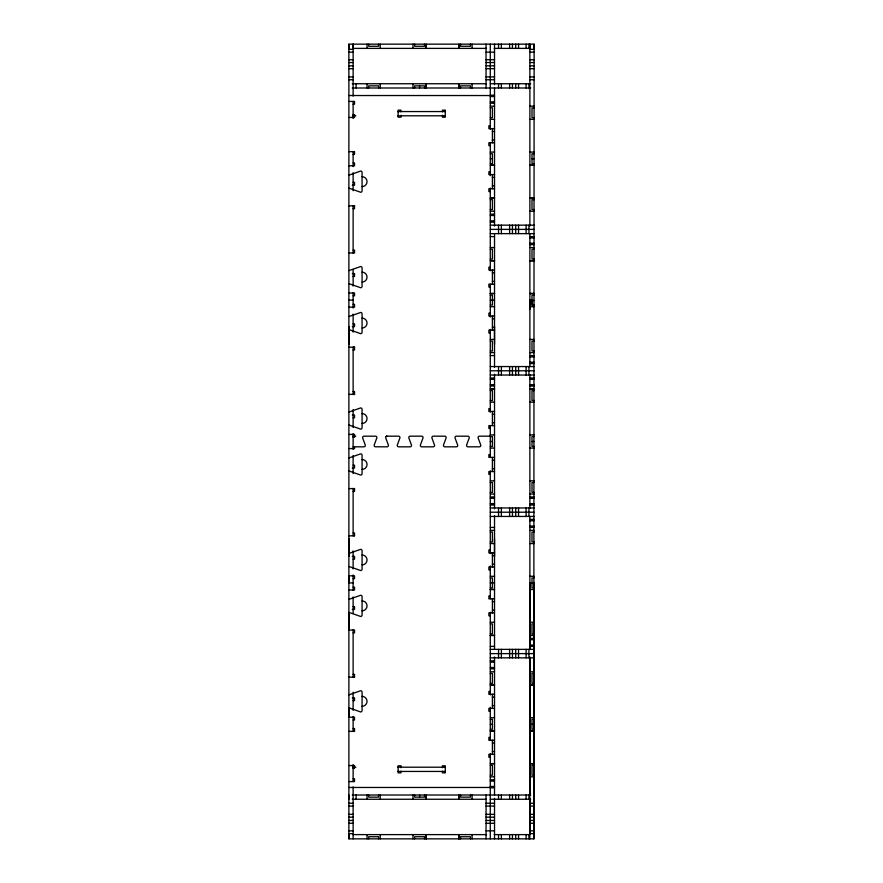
<?xml version="1.0" encoding="UTF-8"?>
<svg xmlns="http://www.w3.org/2000/svg" width="883" height="883" viewBox="0 0 883 883"><rect width="100%" height="100%" fill="white"/><g stroke="black" fill="none" stroke-linecap="round" stroke-linejoin="round"><path stroke-width="1.32" d="M534.116 582.46L534.116 838.85L348.884 838.85L349.238 834.612M348.884 799.258L348.884 795.009M533.762 48.388L534.116 44.15L348.884 44.15L349.238 48.388M353.123 48.388L353.123 44.15L353.123 96.148M494.524 556.389L494.524 538.718M494.524 344.282L494.524 326.611M529.877 48.388L529.822 44.15M529.877 798.85L529.877 834.612L494.171 834.612M529.877 794.722L529.877 657.007M529.877 648.928L529.877 582.901L534.116 582.901M529.877 309.282L529.877 300.099L534.116 300.54M534.116 305.043L531.996 305.043L531.996 295.143L534.116 295.143M490.286 436.169L479.337 436.18A1.413 1.413 0 0 0 478.122 437.913L480.76 445.087A1.413 1.413 0 0 1 479.546 446.82L467.869 446.831A1.413 1.413 0 0 1 466.577 445.087L469.215 437.913A1.413 1.413 0 0 0 467.99 436.18L456.246 436.18A1.413 1.413 0 0 0 455.032 437.913L457.67 445.087A1.413 1.413 0 0 1 456.368 446.831L444.778 446.831A1.413 1.413 0 0 1 443.487 445.087L446.114 437.913A1.413 1.413 0 0 0 444.9 436.18L433.31 436.169A1.413 1.413 0 0 0 431.953 437.99L434.602 445.33A1.413 1.413 0 0 1 433.277 446.831L421.677 446.831A1.413 1.413 0 0 1 420.385 445.087L423.001 437.99A1.413 1.413 0 0 0 421.644 436.169L410.131 436.169A1.413 1.413 0 0 0 408.84 437.913L411.467 445.087A1.413 1.413 0 0 1 410.176 446.831L398.586 446.831A1.413 1.413 0 0 1 397.295 445.087L399.922 437.913A1.413 1.413 0 0 0 398.63 436.169L386.953 436.18A1.413 1.413 0 0 0 385.739 437.913L388.377 445.087A1.413 1.413 0 0 1 387.085 446.831L375.242 446.787A1.413 1.413 0 0 1 374.193 445.087L376.831 437.913A1.413 1.413 0 0 0 375.617 436.18L363.862 436.18A1.413 1.413 0 0 0 362.648 437.913L365.275 445.087A1.413 1.413 0 0 1 364.061 446.82L353.123 446.831M386.953 436.18L387.041 436.169A1.501 1.501 0 0 0 386.147 436.555M352.736 48.388L486.522 48.388M494.171 48.388L530.264 48.388M348.884 49.338L353.123 49.338M529.877 49.338L534.116 49.338M348.884 52.163L353.123 52.163M486.047 52.163L494.524 52.163M529.877 52.163L534.116 52.163M348.884 59.724L353.123 59.724M486.047 59.702L494.524 59.702M529.877 59.724L534.116 59.724M348.884 62.55L353.123 62.55M486.047 62.527L494.524 62.527M529.877 62.55L534.116 62.55M348.884 65.828L353.123 65.828M486.047 65.828L494.524 65.828M529.877 65.828L534.116 65.828M348.884 68.664L353.123 68.664M486.047 68.664L494.524 68.664M529.877 68.664L534.116 68.664M348.884 76.909L353.123 76.909M486.047 76.909L494.524 76.909M529.877 76.909L534.116 76.909M348.884 79.735L353.123 79.735M486.047 79.735L494.524 79.735M529.877 79.735L534.116 79.735M352.273 83.742L486.169 83.742M490.286 83.742L530.727 83.742M352.273 87.991L530.727 87.991M490.286 95.209L494.524 95.209M348.884 95.53L490.286 95.53M490.286 96.545L494.524 96.545M348.884 101.424L354.536 101.424L354.536 104.249L353.123 104.249M490.286 101.876L494.524 101.876M490.286 103.212L494.524 103.212M490.286 106.137L494.524 106.192M529.877 106.192L534.116 106.137M490.286 107.803L492.405 107.803L492.405 117.704L490.286 117.704M534.116 107.803L531.996 107.803L531.996 117.704L534.116 117.704M397.493 111.556L445.451 111.556M353.123 114.613L354.536 114.613L354.536 117.45L348.884 117.45M352.77 115.794L355.838 115.794M397.493 115.794L445.451 115.794M490.286 119.315L494.524 119.382M529.877 119.382L534.116 119.315M490.286 125.816L488.873 125.816L488.873 128.642L494.524 128.653M492.405 131.479L494.524 131.479M492.405 139.967L494.524 139.967M494.524 142.792L488.873 142.781L488.873 145.607L490.286 145.607M348.884 151.622L354.536 151.622L354.536 154.448L353.123 154.448M490.286 152.13L494.524 152.064M529.877 152.13L534.116 152.064M490.286 153.741L492.405 153.741L492.405 163.642L490.286 163.642M534.116 153.741L531.996 153.741L531.996 163.642L534.116 163.642M490.286 158.686L492.405 158.686M531.996 158.686L534.116 158.686M353.123 162.936L354.536 162.936L354.536 165.761L348.884 165.761M490.286 171.766L488.873 171.766L488.873 174.602L494.524 174.58M492.405 177.417L494.524 177.417M353.123 182.373L354.536 182.373L354.536 185.198L352.273 185.198M492.405 185.894L494.524 185.894M494.524 188.73L488.873 188.741L488.873 191.567L490.286 191.567M490.286 198.002L494.524 198.002M529.877 198.002L534.116 198.002M490.286 198.057L494.524 198.057M529.877 198.057L534.116 198.057M490.286 199.668L492.405 199.668L492.405 209.569L490.286 209.569M534.116 199.668L531.996 199.668L531.996 209.569L534.116 209.569M354.536 205.706L353.123 205.706L353.123 253.079M348.884 205.827L354.536 205.827L354.536 208.653L353.123 208.653M490.286 211.247L494.524 211.18M529.877 211.247L534.116 211.18M490.286 214.172L494.524 214.172M490.286 215.496L494.524 215.496M490.286 220.838L494.524 220.838M490.286 222.163L494.524 222.163M490.286 225.154L534.116 225.154M490.286 229.392L534.116 229.392M490.286 233.631L534.116 233.631M490.286 236.611L494.524 236.611M529.877 236.611L534.116 236.611M529.877 237.946L534.116 237.946M529.877 243.278L534.116 243.278M529.877 244.613L534.116 244.613M490.286 247.538L494.524 247.593M529.877 247.538L534.116 247.593M490.286 249.216L492.405 249.216L492.405 259.105L490.286 259.105M534.116 249.216L531.996 249.216L531.996 259.105L534.116 259.105M353.123 250.132L354.536 250.132L354.536 252.957L348.884 252.957M490.286 267.218L488.873 267.218L488.873 270.043L494.524 270.055M492.405 272.88L494.524 272.88M352.273 273.575L354.536 273.575L354.536 276.412L353.123 276.412M492.405 281.368L494.524 281.368M494.524 284.194L488.873 284.183L488.873 287.019L490.286 287.019M348.884 293.024L354.536 293.024L354.536 295.849L353.123 295.849M490.286 293.476L494.524 293.476M529.877 293.476L534.116 293.476M490.286 293.531L494.524 293.531M529.877 293.531L534.116 293.531M490.286 295.143L492.405 295.143L492.405 305.043L490.286 305.043M348.884 300.099L353.123 300.099M490.286 300.099L494.524 300.099M353.123 304.337L354.536 304.337L354.536 307.163L348.884 307.163M490.286 306.721L494.524 306.655M529.877 306.655L534.116 306.721M490.286 313.178L488.873 313.178L488.873 316.004L494.524 315.993M492.405 318.818L494.524 318.818M353.123 323.785L354.536 323.785L354.536 326.611L352.273 326.611M349.149 326.611L349.149 344.282M492.405 327.306L494.524 327.306M494.524 330.132L488.873 330.143L488.873 332.968L490.286 332.968M490.286 339.403L494.524 339.469M529.877 339.403L534.116 339.469M490.286 341.081L492.405 341.081L492.405 350.981L490.286 350.981M534.116 341.081L531.996 341.081L531.996 350.981L534.116 350.981M354.536 347.107L353.123 347.107L353.123 394.48L354.536 394.48M348.884 347.229L354.536 347.229L354.536 350.054L353.123 350.054M490.286 352.648L494.524 352.593M529.877 352.648L534.116 352.593M490.286 355.573L494.524 355.573M529.877 355.573L534.116 355.573M529.877 356.909L534.116 356.909M529.877 362.24L534.116 362.24M529.877 363.575L534.116 363.575M490.286 366.555L534.116 366.555M490.286 370.794L534.116 370.794M490.286 375.043L534.116 375.043M490.286 378.023L494.524 378.023M529.877 378.023L534.116 378.023M490.286 379.359L494.524 379.359M529.877 379.359L534.116 379.359M490.286 384.69L494.524 384.69M529.877 384.69L534.116 384.69M490.286 386.026L494.524 386.026M529.877 386.026L534.116 386.026M490.286 388.939L494.524 388.939M529.877 388.939L534.116 388.939M490.286 389.006L494.524 389.006M529.877 389.006L534.116 389.006M490.286 390.617L492.405 390.617L492.405 400.518L490.286 400.518M534.116 390.617L531.996 390.617L531.996 400.518L534.116 400.518M353.123 391.533L354.536 391.533L354.536 394.37L348.884 394.37M490.286 402.129L494.524 402.184M529.877 402.184L534.116 402.129M490.286 408.619L488.873 408.619L488.873 411.456L494.524 411.467M492.405 414.293L494.524 414.293M352.273 414.988L354.536 414.988L354.536 417.814L353.123 417.814M492.405 422.78L494.524 422.78M494.524 425.606L488.873 425.595L488.873 428.421L490.286 428.421M348.884 434.425L354.536 434.425L354.536 437.262L353.123 437.262M490.286 434.933L494.524 434.877M529.877 434.933L534.116 434.877M352.979 436.169L355.706 436.169M490.286 436.555L492.405 436.555L492.405 446.445L490.286 446.445M534.116 436.555L531.996 436.555L531.996 446.445L534.116 446.445M490.286 441.5L492.405 441.5M531.996 441.5L534.116 441.5M490.286 448.123L494.524 448.067M529.877 448.123L534.116 448.067M348.884 448.575L354.536 448.575L354.536 446.831M490.286 454.579L488.873 454.579L488.873 457.405L494.524 457.394M492.405 460.22L494.524 460.22M353.123 465.186L354.536 465.186L354.536 468.012L352.273 468.012M492.405 468.707L494.524 468.707M494.524 471.533L488.873 471.544L488.873 474.381L490.286 474.381M490.286 480.816L494.524 480.871M529.877 480.816L534.116 480.871M490.286 482.482L492.405 482.482L492.405 492.383L490.286 492.383M534.116 482.482L531.996 482.482L531.996 492.383L534.116 492.383M348.884 488.63L354.536 488.52M353.123 491.467L354.536 491.467L354.536 488.63M490.286 493.994L494.524 494.061M529.877 494.061L534.116 493.994M490.286 496.974L494.524 496.974M529.877 496.974L534.116 496.974M490.286 498.31L494.524 498.31M529.877 498.31L534.116 498.31M490.286 503.641L494.524 503.641M529.877 503.641L534.116 503.641M490.286 504.977L494.524 504.977M529.877 504.977L534.116 504.977M490.286 507.957L534.116 507.957M490.286 512.206L534.116 512.206M490.286 516.445L534.116 516.445M529.877 519.425L534.116 519.425M529.877 520.76L534.116 520.76M529.877 526.091L534.116 526.091M490.286 527.427L494.524 527.427M529.877 527.427L534.116 527.427M490.286 530.407L494.524 530.352M529.877 530.352L534.116 530.407M490.286 532.019L492.405 532.019L492.405 541.919L490.286 541.919M534.116 532.019L531.996 532.019L531.996 541.919L534.116 541.919M353.123 532.946L354.536 532.946L354.536 535.771M348.884 535.771L354.536 535.893M349.149 538.718L349.149 556.389M490.286 543.531L494.524 543.597M529.877 543.531L534.116 543.597M490.286 550.032L488.873 550.032L488.873 552.857L492.405 552.857L492.405 566.996M490.286 552.868L494.524 552.868M492.405 555.694L494.524 555.694M352.273 556.389L354.536 556.389L354.536 559.215L353.123 559.215M492.405 564.182L494.524 564.182M494.524 567.007L488.873 566.996L488.873 569.822L490.286 569.822M490.286 576.279L494.524 576.345M529.877 576.279L534.116 576.345M490.286 577.957L492.405 577.957L492.405 587.857L490.286 587.857M534.116 577.957L531.996 577.957L531.996 587.857L534.116 587.857M353.123 578.663L354.536 578.663L354.536 575.837L348.884 575.837L348.884 582.901L353.123 582.901M490.286 582.901L494.524 582.901M353.123 587.151L354.536 587.151L354.536 589.976L348.884 589.976M490.286 589.469L494.524 589.469M490.286 589.524L494.524 589.524M529.877 589.524L534.116 589.469M490.286 595.981L488.873 595.981L488.873 598.817L494.524 598.806M492.405 601.632L494.524 601.632M353.123 606.588L354.536 606.588L354.536 609.425L352.273 609.425M492.405 610.109L494.524 610.109M494.524 612.945L488.873 612.957L488.873 615.782L490.286 615.782M490.286 622.272L494.524 622.217M529.877 622.217L534.116 622.272M490.286 623.895L492.405 623.895L492.405 633.784L490.286 633.784M534.116 623.895L531.996 623.895L531.996 633.784L534.116 633.784M353.123 632.868L354.536 632.868L354.536 630.043L348.884 630.043L348.884 612.438A1.413 1.413 0 0 1 349.282 612.493L360.661 616.477A1.413 1.413 0 0 0 362.074 615.065L362.074 596.676A1.413 1.413 0 0 0 360.661 595.263L349.282 599.248A1.413 1.413 0 0 1 348.884 599.314M490.286 635.407L494.524 635.407M529.877 635.407L534.116 635.407M490.286 635.462L494.524 635.462M529.877 635.462L534.116 635.462M529.877 638.387L534.116 638.387M529.877 639.722L534.116 639.722M529.877 645.054L534.116 645.054M490.286 646.389L494.524 646.389M529.877 646.389L534.116 646.389M490.286 649.369L534.116 649.369M490.286 653.608L534.116 653.608M490.286 657.846L534.116 657.846M490.286 660.837L494.524 660.837M490.286 662.162L494.524 662.162M490.286 667.504L494.524 667.504M490.286 668.828L494.524 668.828M490.286 671.82L494.524 671.753M529.877 671.82L534.116 671.753M490.286 673.431L492.405 673.431L492.405 683.332L490.286 683.332M534.116 673.431L531.996 673.431L531.996 683.332L534.116 683.332M353.123 674.347L354.536 674.347L354.536 677.173L348.884 677.173M354.536 677.294L353.123 677.294L353.123 629.921M490.286 684.943L494.524 684.943M529.877 684.943L534.116 684.943M490.286 684.998L494.524 684.998M529.877 684.998L534.116 684.998M490.286 691.433L488.873 691.433L488.873 694.259L494.524 694.27M492.405 697.106L494.524 697.106M352.273 697.802L354.536 697.802L354.536 700.627L353.123 700.627M492.405 705.583L494.524 705.583M494.524 708.42L488.873 708.398L488.873 711.234L490.286 711.234M490.286 717.691L494.524 717.747M529.877 717.691L534.116 717.747M490.286 719.358L492.405 719.358L492.405 729.259L490.286 729.259M534.116 719.358L531.996 719.358L531.996 729.259L534.116 729.259M353.123 720.064L354.536 720.064L354.536 717.239L348.884 717.239L348.884 707.912A1.413 1.413 0 0 1 349.282 707.967L360.661 711.952A1.413 1.413 0 0 0 362.074 710.539L362.074 692.151A1.413 1.413 0 0 0 360.661 690.738L349.282 694.722A1.413 1.413 0 0 1 348.884 694.778M490.286 724.314L492.405 724.314M531.996 724.314L534.116 724.314M353.123 728.552L354.536 728.552L354.536 731.378L348.884 731.378M490.286 730.87L494.524 730.87M529.877 730.87L534.116 730.87M490.286 730.936L494.524 730.936M529.877 730.936L534.116 730.936M490.286 737.393L488.873 737.393L488.873 740.219L494.524 740.208M492.405 743.033L494.524 743.033M492.405 751.521L494.524 751.521M494.524 754.347L488.873 754.358L488.873 757.184L490.286 757.184M490.286 765.296L492.405 765.296L492.405 775.197L490.286 775.197M534.116 765.296L531.996 765.296L531.996 775.197L534.116 775.197M348.884 765.55L354.536 765.55L354.536 768.387L353.123 768.387M352.77 767.206L355.838 767.206M397.493 767.206L445.451 767.206M397.493 771.444L445.451 771.444M490.286 776.863L494.524 776.808M529.877 776.863L534.116 776.808M353.123 778.751L354.536 778.751L354.536 781.576L348.884 781.576M490.286 779.788L494.524 779.788M490.286 781.124L494.524 781.124M490.286 786.455L494.524 786.455M348.884 787.47L490.286 787.47M490.286 787.791L494.524 787.791M352.273 795.009L530.727 795.009M352.273 799.258L486.169 799.258M490.286 799.258L530.727 799.258M348.884 803.265L353.123 803.265M486.047 803.265L494.524 803.265M529.877 803.265L534.116 803.265M348.884 806.091L353.123 806.091M486.047 806.091L494.524 806.091M529.877 806.091L534.116 806.091M348.884 814.336L353.123 814.336M486.047 814.336L494.524 814.336M529.877 814.336L534.116 814.336M348.884 817.172L353.123 817.172M486.047 817.172L494.524 817.172M529.877 817.172L534.116 817.172M348.884 820.45L353.123 820.45M486.047 820.473L494.524 820.473M529.877 820.45L534.116 820.45M348.884 823.276L353.123 823.276M529.877 823.276L534.116 823.276M486.047 823.298L494.524 823.298M348.884 830.837L353.123 830.837M486.047 830.837L494.524 830.837M529.877 830.837L534.116 830.837M348.884 833.662L353.123 833.662M529.877 833.662L534.116 833.662M352.736 834.612L486.522 834.612M533.762 838.85L534.116 44.15M529.822 838.85L529.877 657.846M531.996 300.54L531.996 305.021M529.877 44.15L529.877 225.993M529.877 233.631L529.877 366.555M529.877 374.591L529.877 508.409M529.877 516.445L529.877 649.369M528.928 44.15L528.939 48.388M528.939 83.742L528.939 87.991M528.939 225.154L528.939 233.631M528.939 366.555L528.939 375.043M528.939 507.957L528.939 516.445M528.939 649.369L528.939 657.846M528.939 795.009L528.939 799.258M528.928 834.612L528.939 838.85M526.113 44.15L526.102 48.388M526.113 83.742L526.113 87.991M526.102 225.154L526.102 233.631M526.102 366.555L526.102 375.043M526.102 507.957L526.102 516.445M526.102 649.369L526.102 657.846M526.102 795.009L526.102 799.258M526.113 834.612L526.102 838.85M518.542 44.15L518.553 48.388M518.542 83.742L518.542 87.991M518.542 225.154L518.542 233.631M518.542 366.555L518.542 375.043M518.542 507.957L518.542 516.445M518.542 649.369L518.542 657.846M518.542 795.009L518.542 799.258M518.553 834.612L518.542 838.85M515.716 44.15L515.716 48.388M515.716 83.742L515.716 87.991M515.716 225.154L515.716 233.631M515.716 366.555L515.716 375.043M515.716 507.957L515.716 516.445M515.716 649.369L515.716 657.846M515.716 795.009L515.716 799.258M515.716 834.612L515.716 838.85M512.438 44.15L512.438 48.388M512.438 83.742L512.438 87.991M512.438 225.154L512.438 233.631M512.438 366.555L512.438 375.043M512.438 507.957L512.438 516.445M512.438 649.369L512.438 657.846M512.438 795.009L512.438 799.258M512.438 834.612L512.438 838.85M509.623 44.15L509.601 48.388M509.612 83.742L509.612 87.991M509.612 225.154L509.612 233.631M509.612 366.555L509.612 375.043M509.612 507.957L509.612 516.445M509.612 649.369L509.612 657.846M509.612 795.009L509.612 799.258M509.612 834.612L509.623 838.85M501.356 44.15L501.367 48.388M501.367 83.742L501.367 87.991M501.367 225.154L501.367 233.631M501.367 366.555L501.367 375.043M501.367 507.957L501.367 516.445M501.367 649.369L501.367 657.846M501.367 795.009L501.367 799.258M501.356 834.612L501.378 838.85M498.531 44.15L498.531 48.388M498.531 83.742L498.531 87.991M498.531 225.154L498.531 233.631M498.531 366.555L498.531 375.043M498.531 507.957L498.531 516.445M498.531 649.369L498.531 657.846M498.531 795.009L498.531 799.258M498.531 834.612L498.531 838.85M494.524 44.15L494.524 84.691M494.524 87.881L494.524 226.048M494.524 233.631L494.524 367.46M494.524 374.193L494.524 508.807M494.524 515.54L494.524 649.369M494.524 656.952L494.524 795.119M494.524 798.309L494.524 838.85M492.405 128.642L492.405 142.781M492.405 174.602L492.405 188.741M492.405 270.043L492.405 284.183M492.405 316.004L492.405 330.143M492.405 411.456L492.405 425.595M492.405 457.405L492.405 471.544M492.405 598.817L492.405 612.957M492.405 694.259L492.405 708.398M492.405 740.219L492.405 754.358M490.286 44.15L490.286 129.371M490.286 142.792L490.286 175.695M490.286 188.035L490.286 270.75M490.286 284.194L490.286 317.008M490.286 329.436L490.286 412.162M490.286 425.606L490.286 457.394M490.286 470.838L490.286 553.564M490.286 565.992L490.286 598.806M490.286 612.25L490.286 694.965M490.286 707.305L490.286 740.208M490.286 753.629L490.286 838.85M486.047 44.15L486.047 87.991M486.047 795.009L486.047 838.85M472.074 44.15L472.14 48.388M472.14 83.742L472.074 87.991M472.074 795.009L472.14 799.258M472.074 834.612L472.14 838.85M470.462 44.15L470.462 46.269L460.562 46.269L460.562 44.15M470.462 87.991L470.462 85.861L460.562 85.861L460.562 87.991M470.462 795.009L470.462 797.139L460.562 797.139L460.562 795.009M470.462 838.85L470.462 836.731L460.562 836.731L460.562 838.85M442.438 111.821L442.438 110.143L445.275 110.143L445.275 117.207L442.438 117.207L442.438 115.265M442.438 767.735L442.438 765.793L445.275 765.793L445.275 772.857L442.438 772.857L442.438 771.179M424.535 44.15L424.535 46.269L414.635 46.269L414.635 44.15M424.535 87.991L424.535 85.861L414.635 85.861L414.635 87.991M424.535 795.009L424.535 797.139L414.635 797.139L414.635 795.009M424.535 838.85L424.535 836.731L414.635 836.731L414.635 838.85M419.58 85.861L419.58 87.991M419.58 795.009L419.58 797.139M413.023 44.15L412.957 48.388M412.957 83.742L413.023 87.991M412.957 795.009L413.023 799.258M413.023 834.612L412.957 838.85M400.959 111.821L400.959 110.143L398.134 110.143L398.134 117.207L400.959 117.207L400.959 115.265M400.959 767.735L400.959 765.793L398.134 765.793L398.134 772.857L400.959 772.857L400.959 771.179M380.209 44.15L380.275 48.388M380.209 83.742L380.275 87.991M380.209 795.009L380.275 799.258M380.209 834.612L380.275 838.85M378.597 44.15L378.597 46.269L368.697 46.269L368.697 44.15M378.597 87.991L378.597 85.861L368.697 85.861L368.697 87.991M378.597 795.009L378.597 797.139L368.697 797.139L368.697 795.009M378.597 838.85L378.597 836.731L368.697 836.731L368.697 838.85M367.085 44.15L367.03 48.388M367.085 83.742L367.03 87.991M367.03 795.009L367.085 799.258M367.03 834.612L367.085 838.85M356.103 83.742L356.103 87.991M356.103 795.009L356.103 799.258M353.123 101.424L353.123 118.51M353.123 151.622L353.123 166.589M353.123 172.715L353.123 190.706M353.123 269.547L353.123 286.07M353.123 292.648L353.123 308.057M353.123 314.116L353.123 332.107M353.123 409.491L353.123 427.471M353.123 433.608L353.123 449.392M353.123 455.529L353.123 473.509M353.123 488.52L353.123 535.893M353.123 550.893L353.123 568.873M353.123 574.943L353.123 590.352M353.123 596.93L353.123 613.453M353.123 692.294L353.123 710.285M353.123 716.411L353.123 731.378M353.123 764.49L353.123 781.576M353.123 786.852L353.123 838.85M348.884 44.15L348.884 838.85M348.884 411.964A1.413 1.413 0 0 0 349.282 411.908L360.661 407.924A1.413 1.413 0 0 1 362.074 409.337L362.074 427.725A1.413 1.413 0 0 1 360.661 429.138L349.282 425.153A1.413 1.413 0 0 0 348.884 425.098M362.074 413.586A4.945 4.945 0 0 1 367.03 418.531A4.945 4.945 0 0 1 362.074 423.487M348.884 270.562A1.413 1.413 0 0 0 349.282 270.507L360.661 266.523A1.413 1.413 0 0 1 362.074 267.935L362.074 286.324A1.413 1.413 0 0 1 360.661 287.737L349.282 283.752A1.413 1.413 0 0 0 348.884 283.686M362.074 272.174A4.945 4.945 0 0 1 367.03 277.13A4.945 4.945 0 0 1 362.074 282.074M348.884 316.5A1.413 1.413 0 0 0 349.282 316.434L360.661 312.461A1.413 1.413 0 0 1 362.074 313.873L362.074 332.251A1.413 1.413 0 0 1 360.661 333.664L349.282 329.679A1.413 1.413 0 0 0 348.884 329.624M362.074 318.112A4.945 4.945 0 0 1 367.03 323.057A4.945 4.945 0 0 1 362.074 328.012M348.884 188.222A1.413 1.413 0 0 1 349.282 188.278L360.661 192.262A1.413 1.413 0 0 0 362.074 190.849L362.074 172.461A1.413 1.413 0 0 0 360.661 171.048L349.282 175.033A1.413 1.413 0 0 1 348.884 175.088M362.074 176.71A4.945 4.945 0 0 1 367.03 181.655A4.945 4.945 0 0 1 362.074 186.6M362.074 696.4A4.945 4.945 0 0 1 367.03 701.345A4.945 4.945 0 0 1 362.074 706.29M348.884 457.902A1.413 1.413 0 0 0 349.282 457.847L360.661 453.862A1.413 1.413 0 0 1 362.074 455.275L362.074 473.663A1.413 1.413 0 0 1 360.661 475.076L349.282 471.092A1.413 1.413 0 0 0 348.884 471.036M362.074 459.513A4.945 4.945 0 0 1 367.03 464.469A4.945 4.945 0 0 1 362.074 469.414M362.074 600.926A4.945 4.945 0 0 1 367.03 605.87A4.945 4.945 0 0 1 362.074 610.826M348.884 566.5A1.413 1.413 0 0 1 349.282 566.566L360.661 570.539A1.413 1.413 0 0 0 362.074 569.127L362.074 550.749A1.413 1.413 0 0 0 360.661 549.336L349.282 553.321A1.413 1.413 0 0 1 348.884 553.376M362.074 554.988A4.945 4.945 0 0 1 367.03 559.943A4.945 4.945 0 0 1 362.074 564.888M494.524 165.253L490.286 165.253L494.524 165.309M534.116 165.253L529.877 165.253L534.116 165.309M494.524 260.728L490.286 260.728L494.524 260.783M534.116 260.728L529.877 260.728L534.116 260.783M494.524 763.618L490.286 763.618L494.524 763.685M534.116 763.618L529.877 763.618L534.116 763.685M458.95 48.388L458.95 44.15L458.895 48.388M458.95 87.991L458.95 83.742L458.895 87.991M458.95 799.258L458.95 795.009L458.895 799.258M458.95 838.85L458.95 834.612L458.895 838.85M426.202 48.388L426.202 44.15L426.147 48.388M426.202 87.991L426.202 83.742L426.147 87.991M426.202 799.258L426.202 795.009L426.147 799.258M426.202 838.85L426.202 834.612L426.147 838.85"/></g></svg>
